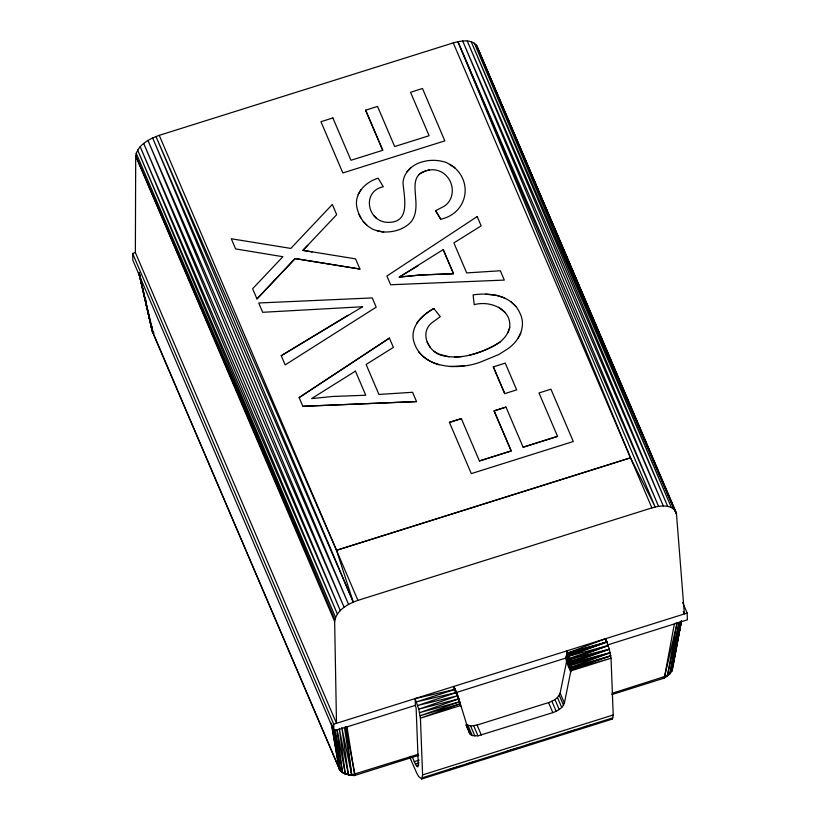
<?xml version="1.0" encoding="UTF-8"?>
<svg xmlns="http://www.w3.org/2000/svg" width="820" height="820" viewBox="0 0 820 820"><rect width="100%" height="100%" fill="white"/><g stroke="black" fill="none" stroke-linecap="round" stroke-linejoin="round"><path stroke-width="1.23" d="M651.377 455.295L676.49 514.089C673.927 503.634 659.885 505.417 651.92 507.887L357.909 600.383C348.121 603.817 336.108 610.203 334.652 621.57L336.497 723.312L135.372 252.56L135.7 155.892C137.668 144.72 149.506 138.846 159.244 135.341L453.255 42.896C460.819 40.836 472.586 38.407 477.209 46.689L676.49 514.089L684.362 613.934L683.357 611.576M509.671 327.354C511.813 308.802 489.478 300.274 474.247 304.691L473.089 294.903C490.165 292.248 512.52 295.518 520.034 313.383C526.645 326.708 518.834 341.53 507.344 349.094L498.919 354.465L480.694 361.989C457.468 370.855 419.461 368.621 413.239 339.121C411.25 325.325 422.679 314.542 433.831 308.505L440.289 316.633L432.16 322.567C418.702 333.043 428.778 353.307 443.63 355.859C463.177 359.847 483.513 352.395 499.923 342.155C504.505 338.26 508.533 333.422 509.671 327.354C509.722 329.076 508.072 330.573 508.154 332.295M470.383 734.535L466.108 724.521L470.608 726.018L477.076 725.064L548.559 702.586C553.264 700.895 558.451 698.148 560.121 693.095L566.487 661.986L565.984 658.019L567.153 650.793L570.146 662.283L570.874 670.883L564.396 703.109C562.725 708.162 557.538 710.909 552.834 712.611L477.998 735.858L472.279 735.581L470.383 734.535L466.016 725.208M409.61 756.85L416.755 773.157L418.774 776.632L421.716 779L422.597 774.9L420.424 718.187L418.743 709.167L415.125 698.589L455.008 689.394L458.79 698.886L469.347 732.998M421.716 779L612.325 719.068L613.216 714.968L611.033 658.255L609.352 649.235L605.734 638.657L567.901 652.935L567.153 650.793L566.21 658.634M152.048 326.749L152.54 332.018L339.449 769.262L342.534 772.604L345.302 774.101L354.117 775.658L418.723 755.343M566.087 658.275L566.733 657.876L567.153 651.182L567.901 652.935L607.036 641.947L568.803 656.143L567.532 652.659L568.086 653.54L607.036 641.947L568.567 655.252L567.911 654.063M566.733 657.876L570.843 667.48L610.787 655.805L570.904 668.536L566.733 657.876L565.984 658.019L456.607 692.408M569.439 658.768L567.03 651.49L567.05 655.047L570.023 663.298L609.352 649.235L569.162 659.27L608.276 645.555L568.803 656.143M354.691 775.433L347.034 726.858L344.451 727.422L351.708 774.91L354.691 775.433L348.428 774.89L346.737 773.465M611.894 694.56L664.313 678.089L667.439 675.639L677.125 622.728L674.347 623.948L664.313 678.089L662.857 677.484M680.59 621.642L671.641 671.488L669.868 673.825L663.739 678.304L669.868 673.825L680.528 621.632M679.165 622.318L669.868 673.825L665.861 675.916M673.271 663.462L672.82 665.953L681.461 620.914L671.641 671.488L681.43 620.678M673.722 660.971L676.449 646.027M676.91 643.536L677.361 641.045M678.499 634.823L678.95 632.333M679.401 629.842L680.764 622.37M672.646 668.812L681.471 620.668M680.2 624.819L680.682 622.339M679.114 622.308L667.439 675.639L612.12 693.31M664.538 676.828L677.125 622.728M449.77 164.328C463.136 173.594 446.285 161.376 444.276 161.888C436.988 159.808 429.034 159.746 421.695 162.052C412.214 164.646 403.553 172.671 402.979 182.891C404.496 199.731 410.748 224.157 385.943 222.251C366.694 219.873 362.214 191.05 383.299 186.755L378.163 178.217C365.792 181.763 354.148 193.325 356.813 207.091C358.576 215.926 363.649 224.249 371.737 228.585C373.623 230.727 393.897 233.956 377.19 230.799M570.289 663.124L610.213 652.73L570.659 665.635L566.856 656.717L565.984 658.019L567.05 655.047M565.984 658.019L566.928 656.061L570.495 664.405L610.213 652.73L570.843 667.48M517.933 338.547L520.895 333.166M358.094 194.658L360.851 189.809M433.831 308.556L433.831 308.505C427.384 312.307 421.039 317.012 416.867 323.152M419.01 174.65C420.393 172.579 432.406 168.172 421.767 172.548C412.573 177.591 415.32 189.758 415.668 198.348C416.57 207.685 416.13 218.663 408.001 224.752C401.062 230.256 391.888 232.47 383.083 231.927M406.925 171.851L410.635 167.854M256.978 298.88L295.108 258.556L359.918 269.042L295.108 258.597L256.978 298.931L252.632 288.702L282.89 256.711L235.637 248.931L231.291 238.753L290.813 248.419L332.325 204.457L336.682 214.676L302.887 250.387L312.164 251.873L302.887 250.346L307.756 245.282M477.189 216.562L386.896 276.032L390.617 284.765L504.3 280.081L500.343 270.764L466.682 272.906L453.88 242.894L481.145 225.859L477.189 216.603M299.136 397.608L389.418 338.086L393.374 347.393L366.12 364.469L378.922 394.43L412.573 392.288L416.539 401.605L302.846 406.289L299.136 397.556L389.418 338.127M399.371 277.068L443.21 249.587L453.511 273.726L420.383 274.987L399.371 277.068L420.383 274.987L453.511 273.685L443.22 249.628M355.449 371.111L311.61 398.602L332.623 396.47L365.751 395.25L355.449 371.152M469.409 355.193C480.038 352.272 490.79 348.52 499.923 342.114L499.923 342.155M399.371 277.027L418.251 265.608M362.512 306.752L262.687 312.297L258.73 302.99L372.26 297.926L376.195 307.172L285.165 364.89L281.239 355.675L362.512 306.803M281.25 355.726L347.905 315.3M454.198 167.362C473.632 184.07 466.057 213.835 440.74 219.217L435.615 210.73L444.03 206.312C454.106 200.213 454.71 185.156 447.207 176.792C443.835 172.466 438.587 169.996 433.052 169.73C432.027 169.545 424.627 170.837 429.485 169.996M569.633 659.659L608.276 645.555L569.326 658.306M457.888 698.384L460.225 703.847L420.424 718.187L460.584 705.559L458.687 700.957M458.206 698.332L459.671 701.766L420.168 715.737L460.225 703.847M566.292 658.901L570.925 669.509L610.787 655.805M568.455 654.821L607.036 641.947M570.146 662.283L609.352 649.235L569.91 661.012L567.132 654.514L567.03 651.49L567.276 653.694M456.73 693.515L453.716 686.453L458.79 698.886L418.743 709.167L457.693 695.749L417.657 705.497L456.381 692.541L455.008 689.394L416.427 701.889L456.381 692.541L458.79 698.886L419.594 712.662L459.671 701.766M332.879 117.926L320.958 121.719L342.842 172.948L444.829 140.876L422.474 88.498L410.553 92.291L429.106 135.72L394.666 146.544L377.538 106.415L365.617 110.208L382.745 150.296L350.96 160.289L332.879 117.977M415.125 698.589L415.381 705.374L333.976 730.968L132.85 260.217L132.594 253.441L135.372 252.56M493.322 366.909L505.243 363.106L516.661 389.879L504.741 393.631L493.322 366.858L504.741 393.631M449.411 422.351L471.305 473.622L573.293 441.508L550.927 389.172L539.006 392.964L557.569 436.394L523.129 447.218L505.991 407.089L494.081 410.881L511.208 450.969L479.413 460.963L461.332 418.6L449.411 422.392L461.332 418.651M505.991 407.089L494.081 410.881L511.198 450.918L479.413 460.963M523.129 447.218L557.559 436.342M333.976 730.968L333.719 724.183L687.15 613.063L682.619 602.464M607.22 645.053L687.406 619.838L687.15 613.063M352.036 774.849L348.428 774.89L341.786 727.514L351.708 774.91L418.303 754.246M412.327 757.024L414.305 761.657L419.184 760.12M414.305 761.657L415.402 764.014L419.061 762.856M415.402 764.014L416.406 765.747L418.846 764.988M422.597 774.9L613.216 714.968M422.443 777.729L613.053 717.797M448.56 769.785L459.559 766.331M466.887 764.025L475.446 761.339M505.991 751.735L516.989 748.27M526.768 745.195L532.877 743.279M565.861 732.906L574.42 730.22M584.188 727.145L590.297 725.218M570.925 669.509L611.033 658.255L570.874 670.883L566.968 661.484M425.805 170.867L427.62 170.314M454.444 357.11L461.732 356.618M450.303 366.55L464.14 365.884M302.846 406.289L416.539 401.564M485.706 294.175L496.961 295.415L504.638 297.916M312.164 251.832L355.572 258.864L359.929 269.093M448.97 356.813L438.597 354.025L434.19 351.38M332.889 726.694L339.449 769.262L341.53 770.79L339.449 769.262L331.341 723.107L338.783 767.93L339.675 769.621L152.1 330.757L138.785 272.486L153.442 333.699M611.074 718.689L612.325 719.068M438.956 364.838L438.956 364.787C431.094 362.512 423.704 358.186 418.671 351.8M498.683 307.254L505.499 312.799M566.097 658.214L566.661 658.603M343.416 772.44L345.302 774.101L339.244 728.385L348.428 774.89M332.94 726.694L340.31 770.503L342.534 772.604L336.989 729.964M510.891 301.647L515.913 306.485M363.198 221.451L367.022 225.408M376.247 218.13L373.971 215.701M416.406 765.747L417.872 766.936L418.323 764.886L416.14 708.172L415.381 705.374M152.1 330.757L154.016 333.217M440.74 219.217L435.615 210.73M427.128 342.104L430.377 347.598M457.703 695.79L453.716 686.453L455.008 689.394M454.977 690.553L454.413 688.216L455.756 692.603L454.413 688.216L454.905 690.501M360.82 217.925L358.955 214.184M457.919 41.687L655.2 506.996L630.518 457.816L457.919 41.687L658.573 506.35L462.695 41.01L663.318 505.991L467.246 41L667.705 506.37L471.213 41.718L671.395 507.498L474.319 43.122L674.143 509.281L476.379 45.069L675.823 511.547M353.256 602.064L155.974 136.499L336.507 550.251L353.256 602.064L152.623 137.955L348.551 604.422L147.969 140.486L344.113 607.312L143.705 143.479L340.3 610.592L140.189 146.739L337.379 614.036L137.637 150.039L335.523 617.378L136.161 153.145L334.837 619.572L135.7 155.892L334.652 621.57M477.537 48.411L501.153 103.679M502.158 106.036L532.303 176.587M533.307 178.945L585.562 301.237M586.566 303.595L597.114 328.287M598.118 330.644L619.223 380.029M620.227 382.386L650.373 452.937M453.255 42.896L651.92 507.939M365.617 110.157L382.745 150.255M566.487 661.986L570.771 672.01M560.121 693.095L564.396 703.109M559.23 695.247L563.504 705.261M557.446 697.441L561.731 707.455M554.935 699.501L559.22 709.515M551.891 701.264L556.175 711.278M548.559 702.586L552.834 712.611M477.076 725.064L481.35 735.079M473.714 725.843L477.998 735.858M470.608 726.018L474.893 736.032M459.815 704.37L460.768 706.594M468.005 725.567L472.279 735.581M159.244 135.341L357.909 600.383M132.594 253.441L333.719 724.183M570.412 665.061L570.659 665.635M454.372 687.713L454.68 688.708M139.625 273.983L140.486 277.672M145.406 298.531L146.267 302.211M138.816 272.588L151.874 329.445L139.523 274.023M139.451 274.792L152.54 332.018M354.916 774.182L345.784 727.197L351.708 774.91M337.174 729.882L345.302 774.101M335.124 729.861L342.534 772.604M334.929 729.913L340.31 770.503M605.734 638.657L605.826 640.912M630.518 457.816L336.507 550.302L630.518 457.816"/></g></svg>
